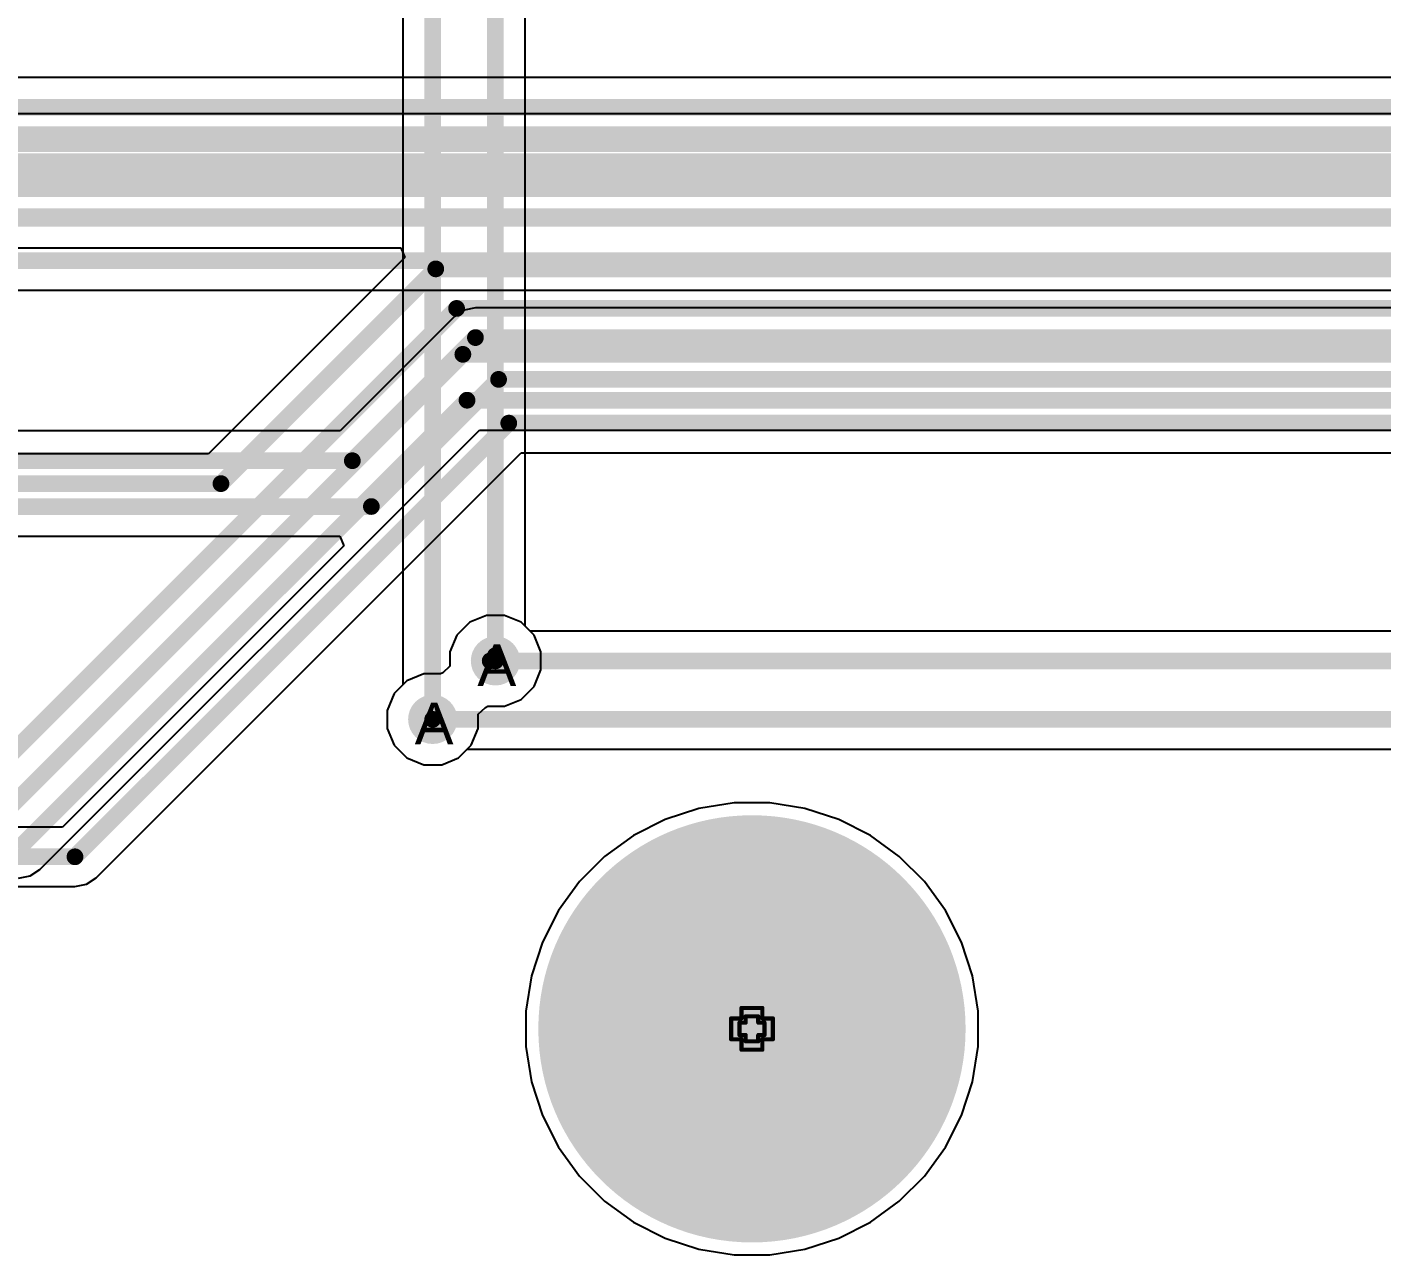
# Model space of a CAD drawing. Header units: inches. Extents: x 0 to 5271, y 0 to 5417.
# Drawn here: x 27.41 to 43.91, y 25.91 to 40.87 of the extents above; entities that cross this region are included whole.
import ezdxf

# ---------------------------------------------------------------- set-up
doc = ezdxf.new("R2010")
doc.units = ezdxf.units.IN
for name, color, linetype in [('Bottom Layer', 5, 'Continuous'), ('Bottom Solder', 6, 'Continuous'), ('Drill Drawing', 1, 'Continuous'), ('L2_GND1', 16, 'Continuous'), ('L3_SIG1', 76, 'Continuous'), ('L4_PWR', 90, 'Continuous'), ('L5_GND2', 156, 'Continuous'), ('L6_SIG2', 130, 'Continuous'), ('L7_GND3', 216, 'Continuous'), ('Multi-Layer', 9, 'Continuous'), ('Pad Holes', 156, 'Continuous'), ('Top Layer', 1, 'Continuous'), ('Top Solder', 216, 'Continuous'), ('Via Holes', 16, 'Continuous')]:
    doc.layers.add(name, color=color, linetype=linetype)
doc.styles.add('Arial', font='', dxfattribs={"height": 0.2})
doc.styles.get('Arial').set_extended_font_data('Arial')

# ---------------------------------------------------------------- blocks, each defined once
blk = doc.blocks.new('AS0B826_S78B_7H_23')
at = {"layer": 'Bottom Layer'}
h = blk.add_hatch(color=5, dxfattribs=at)
edge = h.paths.add_edge_path()
edge.add_arc((-37.798, -25.381), 2.5, 0, 360)
at = {"layer": 'Bottom Solder'}
h = blk.add_hatch(color=6, dxfattribs=at)
edge = h.paths.add_edge_path()
edge.add_arc((-37.798, -25.381), 2.602, 0, 360)
at = {"layer": 'L2_GND1'}
h = blk.add_hatch(color=16, dxfattribs=at)
edge = h.paths.add_edge_path()
edge.add_arc((-37.798, -25.381), 2.5, 0, 360)
at = {"layer": 'L3_SIG1'}
h = blk.add_hatch(color=76, dxfattribs=at)
edge = h.paths.add_edge_path()
edge.add_arc((-37.798, -25.381), 2.5, 0, 360)
at = {"layer": 'L4_PWR'}
h = blk.add_hatch(color=90, dxfattribs=at)
edge = h.paths.add_edge_path()
edge.add_arc((-37.798, -25.381), 2.5, 0, 360)
at = {"layer": 'L5_GND2'}
h = blk.add_hatch(color=156, dxfattribs=at)
edge = h.paths.add_edge_path()
edge.add_arc((-37.798, -25.381), 2.5, 0, 360)
at = {"layer": 'L6_SIG2'}
h = blk.add_hatch(color=130, dxfattribs=at)
edge = h.paths.add_edge_path()
edge.add_arc((-37.798, -25.381), 2.5, 0, 360)
at = {"layer": 'L7_GND3'}
h = blk.add_hatch(color=216, dxfattribs=at)
edge = h.paths.add_edge_path()
edge.add_arc((-37.798, -25.381), 2.5, 0, 360)
at = {"layer": 'Multi-Layer'}
h = blk.add_hatch(color=9, dxfattribs=at)
edge = h.paths.add_edge_path()
edge.add_arc((-37.798, -25.381), 2.5, 0, 360)
at = {"layer": 'Pad Holes'}
h = blk.add_hatch(color=7, dxfattribs=at)
edge = h.paths.add_edge_path()
edge.add_arc((-37.798, -25.381), 1.65, 0, 360)
at = {"layer": 'Top Layer'}
h = blk.add_hatch(color=1, dxfattribs=at)
edge = h.paths.add_edge_path()
edge.add_arc((-37.798, -25.381), 2.5, 0, 360)
at = {"layer": 'Top Solder'}
h = blk.add_hatch(color=216, dxfattribs=at)
edge = h.paths.add_edge_path()
edge.add_arc((-37.798, -25.381), 2.602, 0, 360)

msp = doc.modelspace()

# ---------------------------------------------------------------- hatches: boundary and pattern name
at = {"layer": 'Bottom Layer'}
h = msp.add_hatch(color=5, dxfattribs=at)
edge = h.paths.add_edge_path()
edge.add_arc((33.112, 33.147), 0.3, 0, 360)
h = msp.add_hatch(color=5, dxfattribs=at)
edge = h.paths.add_edge_path()
edge.add_arc((32.348, 32.434), 0.3, 0, 360)
at = {"layer": 'L2_GND1'}
h = msp.add_hatch(color=16, dxfattribs=at)
edge = h.paths.add_edge_path()
edge.add_arc((33.112, 33.147), 0.3, 0, 360)
h = msp.add_hatch(color=16, dxfattribs=at)
edge = h.paths.add_edge_path()
edge.add_arc((32.348, 32.434), 0.3, 0, 360)
at = {"layer": 'L3_SIG1'}
h = msp.add_hatch(color=76, dxfattribs=at)
edge = h.paths.add_edge_path()
edge.add_arc((33.112, 33.147), 0.3, 0, 360)
h = msp.add_hatch(color=76, dxfattribs=at)
edge = h.paths.add_edge_path()
edge.add_arc((32.348, 32.434), 0.3, 0, 360)
at = {"layer": 'L4_PWR'}
h = msp.add_hatch(color=90, dxfattribs=at)
edge = h.paths.add_edge_path()
edge.add_arc((33.112, 33.147), 0.3, 0, 360)
h = msp.add_hatch(color=90, dxfattribs=at)
edge = h.paths.add_edge_path()
edge.add_arc((32.348, 32.434), 0.3, 0, 360)
at = {"layer": 'L5_GND2'}
h = msp.add_hatch(color=156, dxfattribs=at)
edge = h.paths.add_edge_path()
edge.add_arc((33.112, 33.147), 0.3, 0, 360)
h = msp.add_hatch(color=156, dxfattribs=at)
edge = h.paths.add_edge_path()
edge.add_arc((32.348, 32.434), 0.3, 0, 360)
at = {"layer": 'L6_SIG2'}
h = msp.add_hatch(color=130, dxfattribs=at)
edge = h.paths.add_edge_path()
edge.add_arc((33.112, 33.147), 0.3, 0, 360)
h = msp.add_hatch(color=130, dxfattribs=at)
edge = h.paths.add_edge_path()
edge.add_arc((32.348, 32.434), 0.3, 0, 360)
at = {"layer": 'L7_GND3'}
h = msp.add_hatch(color=216, dxfattribs=at)
edge = h.paths.add_edge_path()
edge.add_arc((33.112, 33.147), 0.3, 0, 360)
h = msp.add_hatch(color=216, dxfattribs=at)
edge = h.paths.add_edge_path()
edge.add_arc((32.348, 32.434), 0.3, 0, 360)
at = {"layer": 'Top Layer'}
h = msp.add_hatch(color=1, dxfattribs=at)
edge = h.paths.add_edge_path()
edge.add_arc((33.112, 33.147), 0.3, 0, 360)
h = msp.add_hatch(color=1, dxfattribs=at)
edge = h.paths.add_edge_path()
edge.add_arc((32.348, 32.434), 0.3, 0, 360)
at = {"layer": 'Via Holes'}
h = msp.add_hatch(color=7, dxfattribs=at)
edge = h.paths.add_edge_path()
edge.add_arc((33.112, 33.147), 0.15, 0, 360)
h = msp.add_hatch(color=7, dxfattribs=at)
edge = h.paths.add_edge_path()
edge.add_arc((32.348, 32.434), 0.15, 0, 360)

# ---------------------------------------------------------------- linework, layer by layer
at = {"layer": 'Bottom Layer'}
for p, q in [((31.985, 45.992), (31.985, 32.855)), ((33.475, 33.568), (33.475, 46.005)), ((33.582, 33.461), (33.475, 33.568)), ((33.666, 33.257), (33.582, 33.461)), ((33.666, 33.037), (33.666, 33.257)), ((33.582, 32.833), (33.666, 33.037)), ((31.985, 32.855), (31.878, 32.748)), ((31.878, 32.748), (31.794, 32.544)), ((33.222, 32.593), (33.426, 32.677)), ((33.426, 32.677), (33.582, 32.833)), ((31.794, 32.544), (31.794, 32.324)), ((32.902, 32.497), (32.989, 32.58)), ((32.989, 32.58), (33.019, 32.593)), ((33.019, 32.593), (33.222, 32.593)), ((32.902, 32.324), (32.902, 32.497)), ((31.794, 32.324), (31.878, 32.12)), ((32.818, 32.12), (32.902, 32.324)), ((31.878, 32.12), (32.034, 31.964)), ((32.662, 31.964), (32.818, 32.12)), ((32.034, 31.964), (32.238, 31.88)), ((32.238, 31.88), (32.458, 31.88)), ((32.458, 31.88), (32.662, 31.964)), ((36.019, 31.418), (35.591, 31.35)), ((36.453, 31.418), (36.019, 31.418)), ((36.881, 31.35), (36.453, 31.418)), ((35.179, 31.216), (34.793, 31.019)), ((35.591, 31.35), (35.179, 31.216)), ((37.293, 31.216), (36.881, 31.35)), ((37.68, 31.019), (37.293, 31.216)), ((34.793, 31.019), (34.442, 30.765)), ((38.03, 30.765), (37.68, 31.019)), ((34.442, 30.765), (34.136, 30.458)), ((38.337, 30.458), (38.03, 30.765)), ((34.136, 30.458), (33.881, 30.107)), ((38.592, 30.107), (38.337, 30.458)), ((33.881, 30.107), (33.684, 29.721)), ((38.788, 29.721), (38.592, 30.107)), ((33.684, 29.721), (33.55, 29.309)), ((38.922, 29.309), (38.788, 29.721)), ((33.55, 29.309), (33.482, 28.881)), ((38.99, 28.881), (38.922, 29.309)), ((33.482, 28.881), (33.482, 28.447)), ((38.99, 28.447), (38.99, 28.881)), ((33.482, 28.447), (33.55, 28.019)), ((38.922, 28.019), (38.99, 28.447)), ((33.55, 28.019), (33.684, 27.607)), ((38.788, 27.607), (38.922, 28.019)), ((33.684, 27.607), (33.881, 27.221)), ((38.592, 27.221), (38.788, 27.607)), ((33.881, 27.221), (34.136, 26.87)), ((38.337, 26.87), (38.592, 27.221)), ((34.136, 26.87), (34.442, 26.563)), ((38.03, 26.563), (38.337, 26.87)), ((34.442, 26.563), (34.793, 26.309)), ((37.68, 26.309), (38.03, 26.563)), ((34.793, 26.309), (35.179, 26.112)), ((37.293, 26.112), (37.68, 26.309)), ((35.179, 26.112), (35.591, 25.978)), ((36.881, 25.978), (37.293, 26.112)), ((35.591, 25.978), (36.019, 25.91)), ((36.019, 25.91), (36.453, 25.91)), ((36.453, 25.91), (36.881, 25.978))]:
    msp.add_line(p, q, dxfattribs=at)
for points in [[(32.348, 32.434, 0.203, 0.203, 0), (32.348, 46.426, 0.203, 0.203, 0)], [(33.112, 33.211, 0.203, 0.203, 0), (33.112, 46.426, 0.203, 0.203, 0)], [(33.048, 33.147, 0.203, 0.203, 0), (33.112, 33.211, 0.203, 0.203, 0)]]:
    msp.add_lwpolyline(points, format="xyseb", dxfattribs=at)
for points in [[(32.997, 33.147, 0.102, 0.102, 1), (33.099, 33.147, 0.102, 0.102, 1)], [(33.061, 33.211, 0.102, 0.102, 1), (33.163, 33.211, 0.102, 0.102, 1)], [(33.061, 33.211, 0.102, 0.102, 1), (33.163, 33.211, 0.102, 0.102, 1)], [(32.297, 32.434, 0.102, 0.102, 1), (32.399, 32.434, 0.102, 0.102, 1)]]:
    msp.add_lwpolyline(points, format="xyseb", close=True, dxfattribs=at)
at = {"layer": 'Drill Drawing'}
for points in [[(36.109, 28.791, 0.0508, 0.0508, 0), (36.109, 28.918, 0.0508, 0.0508, 0)], [(36.109, 28.918, 0.0508, 0.0508, 0), (36.363, 28.918, 0.0508, 0.0508, 0)], [(36.363, 28.791, 0.0508, 0.0508, 0), (36.363, 28.918, 0.0508, 0.0508, 0)], [(35.982, 28.537, 0.0508, 0.0508, 0), (35.982, 28.791, 0.0508, 0.0508, 0)], [(35.982, 28.791, 0.0508, 0.0508, 0), (36.109, 28.791, 0.0508, 0.0508, 0)], [(36.084, 28.588, 0.0508, 0.0508, 0), (36.084, 28.74, 0.0508, 0.0508, 0)], [(36.084, 28.74, 0.0508, 0.0508, 0), (36.16, 28.74, 0.0508, 0.0508, 0)], [(36.16, 28.74, 0.0508, 0.0508, 0), (36.16, 28.816, 0.0508, 0.0508, 0)], [(36.16, 28.816, 0.0508, 0.0508, 0), (36.312, 28.816, 0.0508, 0.0508, 0)], [(36.312, 28.74, 0.0508, 0.0508, 0), (36.312, 28.816, 0.0508, 0.0508, 0)], [(36.312, 28.74, 0.0508, 0.0508, 0), (36.389, 28.74, 0.0508, 0.0508, 0)], [(36.363, 28.791, 0.0508, 0.0508, 0), (36.49, 28.791, 0.0508, 0.0508, 0)], [(36.389, 28.588, 0.0508, 0.0508, 0), (36.389, 28.74, 0.0508, 0.0508, 0)], [(36.49, 28.537, 0.0508, 0.0508, 0), (36.49, 28.791, 0.0508, 0.0508, 0)], [(35.982, 28.537, 0.0508, 0.0508, 0), (36.109, 28.537, 0.0508, 0.0508, 0)], [(36.084, 28.588, 0.0508, 0.0508, 0), (36.16, 28.588, 0.0508, 0.0508, 0)], [(36.109, 28.41, 0.0508, 0.0508, 0), (36.109, 28.537, 0.0508, 0.0508, 0)], [(36.16, 28.512, 0.0508, 0.0508, 0), (36.16, 28.588, 0.0508, 0.0508, 0)], [(36.312, 28.588, 0.0508, 0.0508, 0), (36.389, 28.588, 0.0508, 0.0508, 0)], [(36.312, 28.512, 0.0508, 0.0508, 0), (36.312, 28.588, 0.0508, 0.0508, 0)], [(36.363, 28.537, 0.0508, 0.0508, 0), (36.49, 28.537, 0.0508, 0.0508, 0)], [(36.363, 28.41, 0.0508, 0.0508, 0), (36.363, 28.537, 0.0508, 0.0508, 0)], [(36.109, 28.41, 0.0508, 0.0508, 0), (36.363, 28.41, 0.0508, 0.0508, 0)], [(36.16, 28.512, 0.0508, 0.0508, 0), (36.312, 28.512, 0.0508, 0.0508, 0)]]:
    msp.add_lwpolyline(points, format="xyseb", dxfattribs=at)
for points in [[(36.096, 28.918, 0.0254, 0.0254, 1), (36.122, 28.918, 0.0254, 0.0254, 1)], [(36.096, 28.918, 0.0254, 0.0254, 1), (36.122, 28.918, 0.0254, 0.0254, 1)], [(36.35, 28.918, 0.0254, 0.0254, 1), (36.376, 28.918, 0.0254, 0.0254, 1)], [(36.35, 28.918, 0.0254, 0.0254, 1), (36.376, 28.918, 0.0254, 0.0254, 1)], [(35.969, 28.791, 0.0254, 0.0254, 1), (35.995, 28.791, 0.0254, 0.0254, 1)], [(35.969, 28.791, 0.0254, 0.0254, 1), (35.995, 28.791, 0.0254, 0.0254, 1)], [(36.071, 28.74, 0.0254, 0.0254, 1), (36.096, 28.74, 0.0254, 0.0254, 1)], [(36.071, 28.74, 0.0254, 0.0254, 1), (36.096, 28.74, 0.0254, 0.0254, 1)], [(36.096, 28.791, 0.0254, 0.0254, 1), (36.122, 28.791, 0.0254, 0.0254, 1)], [(36.096, 28.791, 0.0254, 0.0254, 1), (36.122, 28.791, 0.0254, 0.0254, 1)], [(36.147, 28.816, 0.0254, 0.0254, 1), (36.173, 28.816, 0.0254, 0.0254, 1)], [(36.147, 28.816, 0.0254, 0.0254, 1), (36.173, 28.816, 0.0254, 0.0254, 1)], [(36.147, 28.74, 0.0254, 0.0254, 1), (36.173, 28.74, 0.0254, 0.0254, 1)], [(36.147, 28.74, 0.0254, 0.0254, 1), (36.173, 28.74, 0.0254, 0.0254, 1)], [(36.3, 28.816, 0.0254, 0.0254, 1), (36.325, 28.816, 0.0254, 0.0254, 1)], [(36.3, 28.816, 0.0254, 0.0254, 1), (36.325, 28.816, 0.0254, 0.0254, 1)], [(36.3, 28.74, 0.0254, 0.0254, 1), (36.325, 28.74, 0.0254, 0.0254, 1)], [(36.3, 28.74, 0.0254, 0.0254, 1), (36.325, 28.74, 0.0254, 0.0254, 1)], [(36.35, 28.791, 0.0254, 0.0254, 1), (36.376, 28.791, 0.0254, 0.0254, 1)], [(36.35, 28.791, 0.0254, 0.0254, 1), (36.376, 28.791, 0.0254, 0.0254, 1)], [(36.376, 28.74, 0.0254, 0.0254, 1), (36.401, 28.74, 0.0254, 0.0254, 1)], [(36.376, 28.74, 0.0254, 0.0254, 1), (36.401, 28.74, 0.0254, 0.0254, 1)], [(36.477, 28.791, 0.0254, 0.0254, 1), (36.503, 28.791, 0.0254, 0.0254, 1)], [(36.477, 28.791, 0.0254, 0.0254, 1), (36.503, 28.791, 0.0254, 0.0254, 1)], [(35.969, 28.537, 0.0254, 0.0254, 1), (35.995, 28.537, 0.0254, 0.0254, 1)], [(35.969, 28.537, 0.0254, 0.0254, 1), (35.995, 28.537, 0.0254, 0.0254, 1)], [(36.071, 28.588, 0.0254, 0.0254, 1), (36.096, 28.588, 0.0254, 0.0254, 1)], [(36.071, 28.588, 0.0254, 0.0254, 1), (36.096, 28.588, 0.0254, 0.0254, 1)], [(36.096, 28.537, 0.0254, 0.0254, 1), (36.122, 28.537, 0.0254, 0.0254, 1)], [(36.096, 28.537, 0.0254, 0.0254, 1), (36.122, 28.537, 0.0254, 0.0254, 1)], [(36.147, 28.588, 0.0254, 0.0254, 1), (36.173, 28.588, 0.0254, 0.0254, 1)], [(36.147, 28.588, 0.0254, 0.0254, 1), (36.173, 28.588, 0.0254, 0.0254, 1)], [(36.3, 28.588, 0.0254, 0.0254, 1), (36.325, 28.588, 0.0254, 0.0254, 1)], [(36.3, 28.588, 0.0254, 0.0254, 1), (36.325, 28.588, 0.0254, 0.0254, 1)], [(36.35, 28.537, 0.0254, 0.0254, 1), (36.376, 28.537, 0.0254, 0.0254, 1)], [(36.35, 28.537, 0.0254, 0.0254, 1), (36.376, 28.537, 0.0254, 0.0254, 1)], [(36.376, 28.588, 0.0254, 0.0254, 1), (36.401, 28.588, 0.0254, 0.0254, 1)], [(36.376, 28.588, 0.0254, 0.0254, 1), (36.401, 28.588, 0.0254, 0.0254, 1)], [(36.477, 28.537, 0.0254, 0.0254, 1), (36.503, 28.537, 0.0254, 0.0254, 1)], [(36.477, 28.537, 0.0254, 0.0254, 1), (36.503, 28.537, 0.0254, 0.0254, 1)], [(36.096, 28.41, 0.0254, 0.0254, 1), (36.122, 28.41, 0.0254, 0.0254, 1)], [(36.096, 28.41, 0.0254, 0.0254, 1), (36.122, 28.41, 0.0254, 0.0254, 1)], [(36.147, 28.512, 0.0254, 0.0254, 1), (36.173, 28.512, 0.0254, 0.0254, 1)], [(36.147, 28.512, 0.0254, 0.0254, 1), (36.173, 28.512, 0.0254, 0.0254, 1)], [(36.3, 28.512, 0.0254, 0.0254, 1), (36.325, 28.512, 0.0254, 0.0254, 1)], [(36.3, 28.512, 0.0254, 0.0254, 1), (36.325, 28.512, 0.0254, 0.0254, 1)], [(36.35, 28.41, 0.0254, 0.0254, 1), (36.376, 28.41, 0.0254, 0.0254, 1)], [(36.35, 28.41, 0.0254, 0.0254, 1), (36.376, 28.41, 0.0254, 0.0254, 1)]]:
    msp.add_lwpolyline(points, format="xyseb", close=True, dxfattribs=at)
at = {"layer": 'L2_GND1'}
for p, q in [((33.002, 33.701), (32.798, 33.617)), ((33.222, 33.701), (33.002, 33.701)), ((33.426, 33.617), (33.222, 33.701)), ((32.798, 33.617), (32.642, 33.461)), ((33.582, 33.461), (33.426, 33.617)), ((32.642, 33.461), (32.558, 33.257)), ((33.666, 33.257), (33.582, 33.461)), ((32.558, 33.257), (32.558, 33.084)), ((33.666, 33.037), (33.666, 33.257)), ((32.471, 33.001), (32.441, 32.988)), ((32.558, 33.084), (32.471, 33.001)), ((33.582, 32.833), (33.666, 33.037)), ((32.034, 32.904), (31.878, 32.748)), ((32.238, 32.988), (32.034, 32.904)), ((32.441, 32.988), (32.238, 32.988)), ((31.878, 32.748), (31.794, 32.544)), ((33.222, 32.593), (33.426, 32.677)), ((33.426, 32.677), (33.582, 32.833)), ((31.794, 32.544), (31.794, 32.324)), ((32.902, 32.497), (32.989, 32.58)), ((32.989, 32.58), (33.019, 32.593)), ((33.019, 32.593), (33.222, 32.593)), ((32.902, 32.324), (32.902, 32.497)), ((31.794, 32.324), (31.878, 32.12)), ((32.818, 32.12), (32.902, 32.324)), ((31.878, 32.12), (32.034, 31.964)), ((32.662, 31.964), (32.818, 32.12)), ((32.034, 31.964), (32.238, 31.88)), ((32.238, 31.88), (32.458, 31.88)), ((32.458, 31.88), (32.662, 31.964)), ((36.019, 31.418), (35.591, 31.35)), ((36.453, 31.418), (36.019, 31.418)), ((36.881, 31.35), (36.453, 31.418)), ((35.179, 31.216), (34.793, 31.019)), ((35.591, 31.35), (35.179, 31.216)), ((37.293, 31.216), (36.881, 31.35)), ((37.68, 31.019), (37.293, 31.216)), ((34.793, 31.019), (34.442, 30.765)), ((38.03, 30.765), (37.68, 31.019)), ((34.442, 30.765), (34.136, 30.458)), ((38.337, 30.458), (38.03, 30.765)), ((34.136, 30.458), (33.881, 30.107)), ((38.592, 30.107), (38.337, 30.458)), ((33.881, 30.107), (33.684, 29.721)), ((38.788, 29.721), (38.592, 30.107)), ((33.684, 29.721), (33.55, 29.309)), ((38.922, 29.309), (38.788, 29.721)), ((33.55, 29.309), (33.482, 28.881)), ((38.99, 28.881), (38.922, 29.309)), ((33.482, 28.881), (33.482, 28.447)), ((38.99, 28.447), (38.99, 28.881)), ((33.482, 28.447), (33.55, 28.019)), ((38.922, 28.019), (38.99, 28.447)), ((33.55, 28.019), (33.684, 27.607)), ((38.788, 27.607), (38.922, 28.019)), ((33.684, 27.607), (33.881, 27.221)), ((38.592, 27.221), (38.788, 27.607)), ((33.881, 27.221), (34.136, 26.87)), ((38.337, 26.87), (38.592, 27.221)), ((34.136, 26.87), (34.442, 26.563)), ((38.03, 26.563), (38.337, 26.87)), ((34.442, 26.563), (34.793, 26.309)), ((37.68, 26.309), (38.03, 26.563)), ((34.793, 26.309), (35.179, 26.112)), ((37.293, 26.112), (37.68, 26.309)), ((35.179, 26.112), (35.591, 25.978)), ((36.881, 25.978), (37.293, 26.112)), ((35.591, 25.978), (36.019, 25.91)), ((36.019, 25.91), (36.453, 25.91)), ((36.453, 25.91), (36.881, 25.978))]:
    msp.add_line(p, q, dxfattribs=at)
at = {"layer": 'L3_SIG1'}
for p, q in [((96.649, 39.809), (21.502, 39.809)), ((26.424, 37.661), (100.804, 37.661)), ((32.612, 37.341), (31.219, 35.948)), ((32.729, 37.42), (32.612, 37.341)), ((32.612, 37.341), (32.612, 37.341)), ((32.868, 37.447), (32.729, 37.42)), ((100.892, 37.447), (32.868, 37.447)), ((32.868, 37.447), (32.868, 37.447)), ((31.219, 35.948), (26.423, 35.948)), ((28.248, 30.503), (33.424, 35.68)), ((33.424, 35.68), (102.227, 35.68)), ((26.423, 34.664), (31.217, 34.664)), ((31.217, 34.664), (31.265, 34.547)), ((31.265, 34.547), (27.841, 31.122)), ((33.002, 33.701), (32.798, 33.617)), ((33.222, 33.701), (33.002, 33.701)), ((33.426, 33.617), (33.222, 33.701)), ((32.798, 33.617), (32.642, 33.461)), ((33.582, 33.461), (33.426, 33.617)), ((32.642, 33.461), (32.558, 33.257)), ((33.666, 33.257), (33.582, 33.461)), ((32.558, 33.257), (32.558, 33.084)), ((33.666, 33.037), (33.666, 33.257)), ((32.471, 33.001), (32.441, 32.988)), ((32.558, 33.084), (32.471, 33.001)), ((33.582, 32.833), (33.666, 33.037)), ((32.034, 32.904), (31.878, 32.748)), ((32.238, 32.988), (32.034, 32.904)), ((32.441, 32.988), (32.238, 32.988)), ((31.878, 32.748), (31.794, 32.544)), ((33.222, 32.593), (33.426, 32.677)), ((33.426, 32.677), (33.582, 32.833)), ((31.794, 32.544), (31.794, 32.324)), ((32.902, 32.497), (32.989, 32.58)), ((32.989, 32.58), (33.019, 32.593)), ((33.019, 32.593), (33.222, 32.593)), ((32.902, 32.324), (32.902, 32.497)), ((31.794, 32.324), (31.878, 32.12)), ((32.818, 32.12), (32.902, 32.324)), ((31.878, 32.12), (32.034, 31.964)), ((32.662, 31.964), (32.818, 32.12)), ((32.034, 31.964), (32.238, 31.88)), ((32.238, 31.88), (32.458, 31.88)), ((32.458, 31.88), (32.662, 31.964)), ((36.019, 31.418), (35.591, 31.35)), ((36.453, 31.418), (36.019, 31.418)), ((36.881, 31.35), (36.453, 31.418)), ((35.179, 31.216), (34.793, 31.019)), ((35.591, 31.35), (35.179, 31.216)), ((37.293, 31.216), (36.881, 31.35)), ((37.68, 31.019), (37.293, 31.216)), ((27.841, 31.122), (20.092, 31.122)), ((34.793, 31.019), (34.442, 30.765)), ((38.03, 30.765), (37.68, 31.019)), ((34.442, 30.765), (34.136, 30.458)), ((38.337, 30.458), (38.03, 30.765)), ((20.087, 30.397), (27.991, 30.397)), ((27.991, 30.397), (28.13, 30.425)), ((27.991, 30.397), (27.991, 30.397)), ((28.13, 30.425), (28.248, 30.503)), ((34.136, 30.458), (33.881, 30.107)), ((38.592, 30.107), (38.337, 30.458)), ((33.881, 30.107), (33.684, 29.721)), ((38.788, 29.721), (38.592, 30.107)), ((33.684, 29.721), (33.55, 29.309)), ((38.922, 29.309), (38.788, 29.721)), ((33.55, 29.309), (33.482, 28.881)), ((38.99, 28.881), (38.922, 29.309)), ((33.482, 28.881), (33.482, 28.447)), ((38.99, 28.447), (38.99, 28.881)), ((33.482, 28.447), (33.55, 28.019)), ((38.922, 28.019), (38.99, 28.447)), ((33.55, 28.019), (33.684, 27.607)), ((38.788, 27.607), (38.922, 28.019)), ((33.684, 27.607), (33.881, 27.221)), ((38.592, 27.221), (38.788, 27.607)), ((33.881, 27.221), (34.136, 26.87)), ((38.337, 26.87), (38.592, 27.221)), ((34.136, 26.87), (34.442, 26.563)), ((38.03, 26.563), (38.337, 26.87)), ((34.442, 26.563), (34.793, 26.309)), ((37.68, 26.309), (38.03, 26.563)), ((34.793, 26.309), (35.179, 26.112)), ((37.293, 26.112), (37.68, 26.309)), ((35.179, 26.112), (35.591, 25.978)), ((36.881, 25.978), (37.293, 26.112)), ((35.591, 25.978), (36.019, 25.91)), ((36.019, 25.91), (36.453, 25.91)), ((36.453, 25.91), (36.881, 25.978))]:
    msp.add_line(p, q, dxfattribs=at)
for points in [[(18.938, 39.446, 0.203, 0.203, 0), (96.799, 39.446, 0.203, 0.203, 0)], [(14.072, 39.04, 0.203, 0.203, 0), (97.231, 39.04, 0.203, 0.203, 0)], [(23.774, 38.557, 0.203, 0.203, 0), (100.406, 38.557, 0.203, 0.203, 0)], [(24.35, 38.024, 0.203, 0.203, 0), (100.804, 38.024, 0.203, 0.203, 0)], [(31.369, 35.585, 0.203, 0.203, 0), (32.868, 37.085, 0.203, 0.203, 0)], [(32.868, 37.085, 0.203, 0.203, 0), (101.042, 37.085, 0.203, 0.203, 0)], [(31.6, 35.027, 0.203, 0.203, 0), (33.15, 36.576, 0.203, 0.203, 0)], [(33.15, 36.576, 0.203, 0.203, 0), (101.702, 36.576, 0.203, 0.203, 0)], [(27.991, 30.76, 0.203, 0.203, 0), (33.274, 36.043, 0.203, 0.203, 0)], [(33.274, 36.043, 0.203, 0.203, 0), (102.227, 36.043, 0.203, 0.203, 0)], [(24.352, 35.585, 0.203, 0.203, 0), (31.369, 35.585, 0.203, 0.203, 0)], [(24.352, 35.027, 0.203, 0.203, 0), (31.6, 35.027, 0.203, 0.203, 0)], [(19.666, 30.76, 0.203, 0.203, 0), (27.991, 30.76, 0.203, 0.203, 0)]]:
    msp.add_lwpolyline(points, format="xyseb", dxfattribs=at)
for points in [[(32.817, 37.085, 0.102, 0.102, 1), (32.919, 37.085, 0.102, 0.102, 1)], [(32.817, 37.085, 0.102, 0.102, 1), (32.919, 37.085, 0.102, 0.102, 1)], [(33.099, 36.576, 0.102, 0.102, 1), (33.201, 36.576, 0.102, 0.102, 1)], [(33.099, 36.576, 0.102, 0.102, 1), (33.201, 36.576, 0.102, 0.102, 1)], [(33.223, 36.043, 0.102, 0.102, 1), (33.325, 36.043, 0.102, 0.102, 1)], [(33.223, 36.043, 0.102, 0.102, 1), (33.325, 36.043, 0.102, 0.102, 1)], [(31.318, 35.585, 0.102, 0.102, 1), (31.42, 35.585, 0.102, 0.102, 1)], [(31.318, 35.585, 0.102, 0.102, 1), (31.42, 35.585, 0.102, 0.102, 1)], [(31.55, 35.027, 0.102, 0.102, 1), (31.651, 35.027, 0.102, 0.102, 1)], [(31.55, 35.027, 0.102, 0.102, 1), (31.651, 35.027, 0.102, 0.102, 1)], [(27.94, 30.76, 0.102, 0.102, 1), (28.042, 30.76, 0.102, 0.102, 1)], [(27.94, 30.76, 0.102, 0.102, 1), (28.042, 30.76, 0.102, 0.102, 1)]]:
    msp.add_lwpolyline(points, format="xyseb", close=True, dxfattribs=at)
at = {"layer": 'L4_PWR'}
for p, q in [((33.002, 33.701), (32.798, 33.617)), ((33.222, 33.701), (33.002, 33.701)), ((33.426, 33.617), (33.222, 33.701)), ((32.798, 33.617), (32.642, 33.461)), ((33.582, 33.461), (33.426, 33.617)), ((32.642, 33.461), (32.558, 33.257)), ((33.666, 33.257), (33.582, 33.461)), ((32.558, 33.257), (32.558, 33.084)), ((33.666, 33.037), (33.666, 33.257)), ((32.471, 33.001), (32.441, 32.988)), ((32.558, 33.084), (32.471, 33.001)), ((33.582, 32.833), (33.666, 33.037)), ((32.034, 32.904), (31.878, 32.748)), ((32.238, 32.988), (32.034, 32.904)), ((32.441, 32.988), (32.238, 32.988)), ((31.878, 32.748), (31.794, 32.544)), ((33.222, 32.593), (33.426, 32.677)), ((33.426, 32.677), (33.582, 32.833)), ((31.794, 32.544), (31.794, 32.324)), ((32.902, 32.497), (32.989, 32.58)), ((32.989, 32.58), (33.019, 32.593)), ((33.019, 32.593), (33.222, 32.593)), ((32.902, 32.324), (32.902, 32.497)), ((31.794, 32.324), (31.878, 32.12)), ((32.818, 32.12), (32.902, 32.324)), ((31.878, 32.12), (32.034, 31.964)), ((32.662, 31.964), (32.818, 32.12)), ((32.034, 31.964), (32.238, 31.88)), ((32.238, 31.88), (32.458, 31.88)), ((32.458, 31.88), (32.662, 31.964)), ((36.019, 31.418), (35.591, 31.35)), ((36.453, 31.418), (36.019, 31.418)), ((36.881, 31.35), (36.453, 31.418)), ((35.179, 31.216), (34.793, 31.019)), ((35.591, 31.35), (35.179, 31.216)), ((37.293, 31.216), (36.881, 31.35)), ((37.68, 31.019), (37.293, 31.216)), ((34.793, 31.019), (34.442, 30.765)), ((38.03, 30.765), (37.68, 31.019)), ((34.442, 30.765), (34.136, 30.458)), ((38.337, 30.458), (38.03, 30.765)), ((34.136, 30.458), (33.881, 30.107)), ((38.592, 30.107), (38.337, 30.458)), ((33.881, 30.107), (33.684, 29.721)), ((38.788, 29.721), (38.592, 30.107)), ((33.684, 29.721), (33.55, 29.309)), ((38.922, 29.309), (38.788, 29.721)), ((33.55, 29.309), (33.482, 28.881)), ((38.99, 28.881), (38.922, 29.309)), ((33.482, 28.881), (33.482, 28.447)), ((38.99, 28.447), (38.99, 28.881)), ((33.482, 28.447), (33.55, 28.019)), ((38.922, 28.019), (38.99, 28.447)), ((33.55, 28.019), (33.684, 27.607)), ((38.788, 27.607), (38.922, 28.019)), ((33.684, 27.607), (33.881, 27.221)), ((38.592, 27.221), (38.788, 27.607)), ((33.881, 27.221), (34.136, 26.87)), ((38.337, 26.87), (38.592, 27.221)), ((34.136, 26.87), (34.442, 26.563)), ((38.03, 26.563), (38.337, 26.87)), ((34.442, 26.563), (34.793, 26.309)), ((37.68, 26.309), (38.03, 26.563)), ((34.793, 26.309), (35.179, 26.112)), ((37.293, 26.112), (37.68, 26.309)), ((35.179, 26.112), (35.591, 25.978)), ((36.881, 25.978), (37.293, 26.112)), ((35.591, 25.978), (36.019, 25.91)), ((36.019, 25.91), (36.453, 25.91)), ((36.453, 25.91), (36.881, 25.978))]:
    msp.add_line(p, q, dxfattribs=at)
at = {"layer": 'L5_GND2'}
for p, q in [((33.002, 33.701), (32.798, 33.617)), ((33.222, 33.701), (33.002, 33.701)), ((33.426, 33.617), (33.222, 33.701)), ((32.798, 33.617), (32.642, 33.461)), ((33.582, 33.461), (33.426, 33.617)), ((32.642, 33.461), (32.558, 33.257)), ((33.666, 33.257), (33.582, 33.461)), ((32.558, 33.257), (32.558, 33.084)), ((33.666, 33.037), (33.666, 33.257)), ((32.471, 33.001), (32.441, 32.988)), ((32.558, 33.084), (32.471, 33.001)), ((33.582, 32.833), (33.666, 33.037)), ((32.034, 32.904), (31.878, 32.748)), ((32.238, 32.988), (32.034, 32.904)), ((32.441, 32.988), (32.238, 32.988)), ((31.878, 32.748), (31.794, 32.544)), ((33.222, 32.593), (33.426, 32.677)), ((33.426, 32.677), (33.582, 32.833)), ((31.794, 32.544), (31.794, 32.324)), ((32.902, 32.497), (32.989, 32.58)), ((32.989, 32.58), (33.019, 32.593)), ((33.019, 32.593), (33.222, 32.593)), ((32.902, 32.324), (32.902, 32.497)), ((31.794, 32.324), (31.878, 32.12)), ((32.818, 32.12), (32.902, 32.324)), ((31.878, 32.12), (32.034, 31.964)), ((32.662, 31.964), (32.818, 32.12)), ((32.034, 31.964), (32.238, 31.88)), ((32.238, 31.88), (32.458, 31.88)), ((32.458, 31.88), (32.662, 31.964)), ((36.019, 31.418), (35.591, 31.35)), ((36.453, 31.418), (36.019, 31.418)), ((36.881, 31.35), (36.453, 31.418)), ((35.179, 31.216), (34.793, 31.019)), ((35.591, 31.35), (35.179, 31.216)), ((37.293, 31.216), (36.881, 31.35)), ((37.68, 31.019), (37.293, 31.216)), ((34.793, 31.019), (34.442, 30.765)), ((38.03, 30.765), (37.68, 31.019)), ((34.442, 30.765), (34.136, 30.458)), ((38.337, 30.458), (38.03, 30.765)), ((34.136, 30.458), (33.881, 30.107)), ((38.592, 30.107), (38.337, 30.458)), ((33.881, 30.107), (33.684, 29.721)), ((38.788, 29.721), (38.592, 30.107)), ((33.684, 29.721), (33.55, 29.309)), ((38.922, 29.309), (38.788, 29.721)), ((33.55, 29.309), (33.482, 28.881)), ((38.99, 28.881), (38.922, 29.309)), ((33.482, 28.881), (33.482, 28.447)), ((38.99, 28.447), (38.99, 28.881)), ((33.482, 28.447), (33.55, 28.019)), ((38.922, 28.019), (38.99, 28.447)), ((33.55, 28.019), (33.684, 27.607)), ((38.788, 27.607), (38.922, 28.019)), ((33.684, 27.607), (33.881, 27.221)), ((38.592, 27.221), (38.788, 27.607)), ((33.881, 27.221), (34.136, 26.87)), ((38.337, 26.87), (38.592, 27.221)), ((34.136, 26.87), (34.442, 26.563)), ((38.03, 26.563), (38.337, 26.87)), ((34.442, 26.563), (34.793, 26.309)), ((37.68, 26.309), (38.03, 26.563)), ((34.793, 26.309), (35.179, 26.112)), ((37.293, 26.112), (37.68, 26.309)), ((35.179, 26.112), (35.591, 25.978)), ((36.881, 25.978), (37.293, 26.112)), ((35.591, 25.978), (36.019, 25.91)), ((36.019, 25.91), (36.453, 25.91)), ((36.453, 25.91), (36.881, 25.978))]:
    msp.add_line(p, q, dxfattribs=at)
at = {"layer": 'L6_SIG2'}
for p, q in [((46.623, 40.252), (22.003, 40.252)), ((17.556, 38.177), (31.961, 38.177)), ((31.961, 38.177), (32.009, 38.059)), ((32.009, 38.059), (29.619, 35.668)), ((27.561, 30.605), (32.916, 35.959)), ((32.916, 35.959), (92.278, 35.959)), ((29.619, 35.668), (26.076, 35.668)), ((33.002, 33.701), (32.798, 33.617)), ((33.222, 33.701), (33.002, 33.701)), ((33.426, 33.617), (33.222, 33.701)), ((32.798, 33.617), (32.642, 33.461)), ((33.533, 33.51), (33.426, 33.617)), ((103.989, 33.51), (33.533, 33.51)), ((32.642, 33.461), (32.558, 33.257)), ((32.558, 33.257), (32.558, 33.084)), ((32.471, 33.001), (32.441, 32.988)), ((32.558, 33.084), (32.471, 33.001)), ((32.034, 32.904), (31.878, 32.748)), ((32.238, 32.988), (32.034, 32.904)), ((32.441, 32.988), (32.238, 32.988)), ((31.878, 32.748), (31.794, 32.544)), ((31.794, 32.544), (31.794, 32.324)), ((31.794, 32.324), (31.878, 32.12)), ((31.878, 32.12), (32.034, 31.964)), ((32.662, 31.964), (32.769, 32.071)), ((32.769, 32.071), (100.766, 32.071)), ((32.034, 31.964), (32.238, 31.88)), ((32.238, 31.88), (32.458, 31.88)), ((32.458, 31.88), (32.662, 31.964)), ((36.019, 31.418), (35.591, 31.35)), ((36.453, 31.418), (36.019, 31.418)), ((36.881, 31.35), (36.453, 31.418)), ((35.179, 31.216), (34.793, 31.019)), ((35.591, 31.35), (35.179, 31.216)), ((37.293, 31.216), (36.881, 31.35)), ((37.68, 31.019), (37.293, 31.216)), ((34.793, 31.019), (34.442, 30.765)), ((38.03, 30.765), (37.68, 31.019)), ((34.442, 30.765), (34.136, 30.458)), ((38.337, 30.458), (38.03, 30.765)), ((27.305, 30.498), (27.444, 30.526)), ((27.444, 30.526), (27.561, 30.605)), ((34.136, 30.458), (33.881, 30.107)), ((38.592, 30.107), (38.337, 30.458)), ((33.881, 30.107), (33.684, 29.721)), ((38.788, 29.721), (38.592, 30.107)), ((33.684, 29.721), (33.55, 29.309)), ((38.922, 29.309), (38.788, 29.721)), ((33.55, 29.309), (33.482, 28.881)), ((38.99, 28.881), (38.922, 29.309)), ((33.482, 28.881), (33.482, 28.447)), ((38.99, 28.447), (38.99, 28.881)), ((33.482, 28.447), (33.55, 28.019)), ((38.922, 28.019), (38.99, 28.447)), ((33.55, 28.019), (33.684, 27.607)), ((38.788, 27.607), (38.922, 28.019)), ((33.684, 27.607), (33.881, 27.221)), ((38.592, 27.221), (38.788, 27.607)), ((33.881, 27.221), (34.136, 26.87)), ((38.337, 26.87), (38.592, 27.221)), ((34.136, 26.87), (34.442, 26.563)), ((38.03, 26.563), (38.337, 26.87)), ((34.442, 26.563), (34.793, 26.309)), ((37.68, 26.309), (38.03, 26.563)), ((34.793, 26.309), (35.179, 26.112)), ((37.293, 26.112), (37.68, 26.309)), ((35.179, 26.112), (35.591, 25.978)), ((36.881, 25.978), (37.293, 26.112)), ((35.591, 25.978), (36.019, 25.91)), ((36.019, 25.91), (36.453, 25.91)), ((36.453, 25.91), (36.881, 25.978))]:
    msp.add_line(p, q, dxfattribs=at)
for points in [[(16.151, 39.889, 0.203, 0.203, 0), (46.773, 39.889, 0.203, 0.203, 0)], [(16.287, 39.559, 0.203, 0.203, 0), (47.255, 39.559, 0.203, 0.203, 0)], [(16.547, 39.229, 0.203, 0.203, 0), (47.941, 39.229, 0.203, 0.203, 0)], [(16.827, 38.899, 0.203, 0.203, 0), (48.576, 38.899, 0.203, 0.203, 0)], [(17.406, 38.539, 0.203, 0.203, 0), (91.388, 38.539, 0.203, 0.203, 0)], [(29.769, 35.306, 0.203, 0.203, 0), (32.385, 37.922, 0.203, 0.203, 0)], [(32.385, 37.922, 0.203, 0.203, 0), (91.415, 37.922, 0.203, 0.203, 0)], [(26.926, 31.726, 0.203, 0.203, 0), (32.639, 37.44, 0.203, 0.203, 0)], [(32.639, 37.44, 0.203, 0.203, 0), (91.643, 37.44, 0.203, 0.203, 0)], [(27.102, 31.267, 0.203, 0.203, 0), (32.715, 36.881, 0.203, 0.203, 0)], [(32.715, 36.881, 0.203, 0.203, 0), (92.05, 36.881, 0.203, 0.203, 0)], [(27.305, 30.861, 0.203, 0.203, 0), (32.766, 36.322, 0.203, 0.203, 0)], [(32.766, 36.322, 0.203, 0.203, 0), (92.278, 36.322, 0.203, 0.203, 0)], [(23.632, 35.306, 0.203, 0.203, 0), (29.769, 35.306, 0.203, 0.203, 0)], [(33.112, 33.147, 0.203, 0.203, 0), (103.989, 33.147, 0.203, 0.203, 0)], [(32.348, 32.434, 0.203, 0.203, 0), (100.916, 32.434, 0.203, 0.203, 0)]]:
    msp.add_lwpolyline(points, format="xyseb", dxfattribs=at)
for points in [[(32.334, 37.922, 0.102, 0.102, 1), (32.436, 37.922, 0.102, 0.102, 1)], [(32.334, 37.922, 0.102, 0.102, 1), (32.436, 37.922, 0.102, 0.102, 1)], [(32.588, 37.44, 0.102, 0.102, 1), (32.69, 37.44, 0.102, 0.102, 1)], [(32.588, 37.44, 0.102, 0.102, 1), (32.69, 37.44, 0.102, 0.102, 1)], [(32.664, 36.881, 0.102, 0.102, 1), (32.766, 36.881, 0.102, 0.102, 1)], [(32.664, 36.881, 0.102, 0.102, 1), (32.766, 36.881, 0.102, 0.102, 1)], [(32.715, 36.322, 0.102, 0.102, 1), (32.817, 36.322, 0.102, 0.102, 1)], [(32.715, 36.322, 0.102, 0.102, 1), (32.817, 36.322, 0.102, 0.102, 1)], [(29.718, 35.306, 0.102, 0.102, 1), (29.82, 35.306, 0.102, 0.102, 1)], [(29.718, 35.306, 0.102, 0.102, 1), (29.82, 35.306, 0.102, 0.102, 1)], [(33.061, 33.147, 0.102, 0.102, 1), (33.163, 33.147, 0.102, 0.102, 1)], [(32.297, 32.434, 0.102, 0.102, 1), (32.399, 32.434, 0.102, 0.102, 1)]]:
    msp.add_lwpolyline(points, format="xyseb", close=True, dxfattribs=at)
at = {"layer": 'L7_GND3'}
for p, q in [((33.002, 33.701), (32.798, 33.617)), ((33.222, 33.701), (33.002, 33.701)), ((33.426, 33.617), (33.222, 33.701)), ((32.798, 33.617), (32.642, 33.461)), ((33.582, 33.461), (33.426, 33.617)), ((32.642, 33.461), (32.558, 33.257)), ((33.666, 33.257), (33.582, 33.461)), ((32.558, 33.257), (32.558, 33.084)), ((33.666, 33.037), (33.666, 33.257)), ((32.471, 33.001), (32.441, 32.988)), ((32.558, 33.084), (32.471, 33.001)), ((33.582, 32.833), (33.666, 33.037)), ((32.034, 32.904), (31.878, 32.748)), ((32.238, 32.988), (32.034, 32.904)), ((32.441, 32.988), (32.238, 32.988)), ((31.878, 32.748), (31.794, 32.544)), ((33.222, 32.593), (33.426, 32.677)), ((33.426, 32.677), (33.582, 32.833)), ((31.794, 32.544), (31.794, 32.324)), ((32.902, 32.497), (32.989, 32.58)), ((32.989, 32.58), (33.019, 32.593)), ((33.019, 32.593), (33.222, 32.593)), ((32.902, 32.324), (32.902, 32.497)), ((31.794, 32.324), (31.878, 32.12)), ((32.818, 32.12), (32.902, 32.324)), ((31.878, 32.12), (32.034, 31.964)), ((32.662, 31.964), (32.818, 32.12)), ((32.034, 31.964), (32.238, 31.88)), ((32.238, 31.88), (32.458, 31.88)), ((32.458, 31.88), (32.662, 31.964)), ((36.019, 31.418), (35.591, 31.35)), ((36.453, 31.418), (36.019, 31.418)), ((36.881, 31.35), (36.453, 31.418)), ((35.179, 31.216), (34.793, 31.019)), ((35.591, 31.35), (35.179, 31.216)), ((37.293, 31.216), (36.881, 31.35)), ((37.68, 31.019), (37.293, 31.216)), ((34.793, 31.019), (34.442, 30.765)), ((38.03, 30.765), (37.68, 31.019)), ((34.442, 30.765), (34.136, 30.458)), ((38.337, 30.458), (38.03, 30.765)), ((34.136, 30.458), (33.881, 30.107)), ((38.592, 30.107), (38.337, 30.458)), ((33.881, 30.107), (33.684, 29.721)), ((38.788, 29.721), (38.592, 30.107)), ((33.684, 29.721), (33.55, 29.309)), ((38.922, 29.309), (38.788, 29.721)), ((33.55, 29.309), (33.482, 28.881)), ((38.99, 28.881), (38.922, 29.309)), ((33.482, 28.881), (33.482, 28.447)), ((38.99, 28.447), (38.99, 28.881)), ((33.482, 28.447), (33.55, 28.019)), ((38.922, 28.019), (38.99, 28.447)), ((33.55, 28.019), (33.684, 27.607)), ((38.788, 27.607), (38.922, 28.019)), ((33.684, 27.607), (33.881, 27.221)), ((38.592, 27.221), (38.788, 27.607)), ((33.881, 27.221), (34.136, 26.87)), ((38.337, 26.87), (38.592, 27.221)), ((34.136, 26.87), (34.442, 26.563)), ((38.03, 26.563), (38.337, 26.87)), ((34.442, 26.563), (34.793, 26.309)), ((37.68, 26.309), (38.03, 26.563)), ((34.793, 26.309), (35.179, 26.112)), ((37.293, 26.112), (37.68, 26.309)), ((35.179, 26.112), (35.591, 25.978)), ((36.881, 25.978), (37.293, 26.112)), ((35.591, 25.978), (36.019, 25.91)), ((36.019, 25.91), (36.453, 25.91)), ((36.453, 25.91), (36.881, 25.978))]:
    msp.add_line(p, q, dxfattribs=at)
at = {"layer": 'Top Layer'}
for p, q in [((33.002, 33.701), (32.798, 33.617)), ((33.222, 33.701), (33.002, 33.701)), ((33.426, 33.617), (33.222, 33.701)), ((32.798, 33.617), (32.642, 33.461)), ((33.582, 33.461), (33.426, 33.617)), ((32.642, 33.461), (32.558, 33.257)), ((33.666, 33.257), (33.582, 33.461)), ((32.558, 33.257), (32.558, 33.084)), ((33.666, 33.037), (33.666, 33.257)), ((32.471, 33.001), (32.441, 32.988)), ((32.558, 33.084), (32.471, 33.001)), ((33.582, 32.833), (33.666, 33.037)), ((32.034, 32.904), (31.878, 32.748)), ((32.238, 32.988), (32.034, 32.904)), ((32.441, 32.988), (32.238, 32.988)), ((31.878, 32.748), (31.794, 32.544)), ((33.222, 32.593), (33.426, 32.677)), ((33.426, 32.677), (33.582, 32.833)), ((31.794, 32.544), (31.794, 32.324)), ((32.902, 32.497), (32.989, 32.58)), ((32.989, 32.58), (33.019, 32.593)), ((33.019, 32.593), (33.222, 32.593)), ((32.902, 32.324), (32.902, 32.497)), ((31.794, 32.324), (31.878, 32.12)), ((32.818, 32.12), (32.902, 32.324)), ((31.878, 32.12), (32.034, 31.964)), ((32.662, 31.964), (32.818, 32.12)), ((32.034, 31.964), (32.238, 31.88)), ((32.238, 31.88), (32.458, 31.88)), ((32.458, 31.88), (32.662, 31.964)), ((36.019, 31.418), (35.591, 31.35)), ((36.453, 31.418), (36.019, 31.418)), ((36.881, 31.35), (36.453, 31.418)), ((35.179, 31.216), (34.793, 31.019)), ((35.591, 31.35), (35.179, 31.216)), ((37.293, 31.216), (36.881, 31.35)), ((37.68, 31.019), (37.293, 31.216)), ((34.793, 31.019), (34.442, 30.765)), ((38.03, 30.765), (37.68, 31.019)), ((34.442, 30.765), (34.136, 30.458)), ((38.337, 30.458), (38.03, 30.765)), ((34.136, 30.458), (33.881, 30.107)), ((38.592, 30.107), (38.337, 30.458)), ((33.881, 30.107), (33.684, 29.721)), ((38.788, 29.721), (38.592, 30.107)), ((33.684, 29.721), (33.55, 29.309)), ((38.922, 29.309), (38.788, 29.721)), ((33.55, 29.309), (33.482, 28.881)), ((38.99, 28.881), (38.922, 29.309)), ((33.482, 28.881), (33.482, 28.447)), ((38.99, 28.447), (38.99, 28.881)), ((33.482, 28.447), (33.55, 28.019)), ((38.922, 28.019), (38.99, 28.447)), ((33.55, 28.019), (33.684, 27.607)), ((38.788, 27.607), (38.922, 28.019)), ((33.684, 27.607), (33.881, 27.221)), ((38.592, 27.221), (38.788, 27.607)), ((33.881, 27.221), (34.136, 26.87)), ((38.337, 26.87), (38.592, 27.221)), ((34.136, 26.87), (34.442, 26.563)), ((38.03, 26.563), (38.337, 26.87)), ((34.442, 26.563), (34.793, 26.309)), ((37.68, 26.309), (38.03, 26.563)), ((34.793, 26.309), (35.179, 26.112)), ((37.293, 26.112), (37.68, 26.309)), ((35.179, 26.112), (35.591, 25.978)), ((36.881, 25.978), (37.293, 26.112)), ((35.591, 25.978), (36.019, 25.91)), ((36.019, 25.91), (36.453, 25.91)), ((36.453, 25.91), (36.881, 25.978))]:
    msp.add_line(p, q, dxfattribs=at)

# ---------------------------------------------------------------- block references
msp.add_blockref('AS0B826_S78B_7H_23', (74.034, 54.045))

# ---------------------------------------------------------------- texts
at = {"layer": 'Drill Drawing', "style": 'Arial'}
for p in [(32.892, 32.842), (32.128, 32.129)]:
    msp.add_text('A', height=0.508, dxfattribs=at).set_placement(p)

doc.saveas('drawing.dxf')
